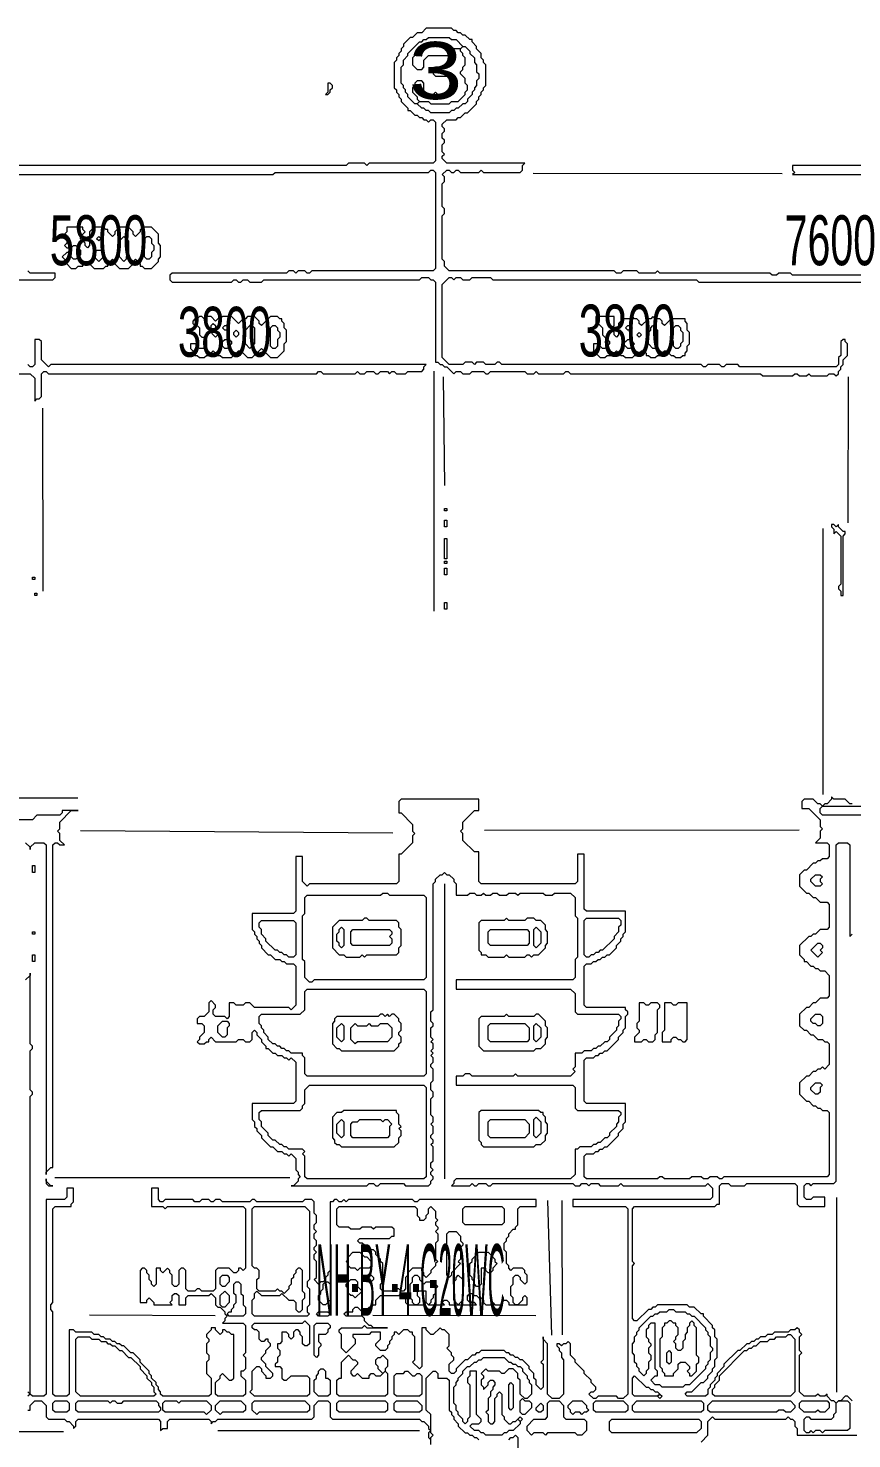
# Model space of a CAD drawing. Extents: x 20 to 3943, y 20 to 2783.
# Drawn here: x 1145 to 1505, y 1839 to 2456 of the extents above; entities that cross this region are included whole.
import ezdxf

# ---------------------------------------------------------------- set-up
doc = ezdxf.new("R2010")
doc.units = 0
for name, color, linetype, lineweight in [('OCR_TEXT', 6, 'Continuous', 0), ('RESIDUAL_GRAPHIC', 3, 'Continuous', 0), ('TRACE_CURVE', 6, 'Continuous', 0), ('TRACE_STRAIGHT', 5, 'Continuous', 0), ('TRACE_TEXT_SYMBOL', 6, 'Continuous', 0)]:
    doc.layers.add(name, color=color, linetype=linetype, lineweight=lineweight)
doc.styles.add('wqy-unicode', font='wqy-unicode.lff')

msp = doc.modelspace()

# ---------------------------------------------------------------- linework, layer by layer
at = {"layer": 'RESIDUAL_GRAPHIC', "color": 3}
for points in [[(1402, 2054), (1402, 2055), (1404, 2057), (1404, 2058), (1405, 2059), (1405, 2060), (1406, 2061), (1406, 2070), (1389, 2070), (1388, 2071), (1388, 2095), (1385, 2095), (1385, 2083), (1384, 2082), (1343, 2082), (1342, 2083), (1342, 2096), (1340, 2096), (1335, 2101), (1335, 2104), (1334, 2105), (1335, 2106), (1335, 2109), (1340, 2114), (1342, 2114), (1342, 2119), (1308, 2119), (1307, 2118), (1307, 2113), (1308, 2113), (1313, 2108), (1313, 2105), (1314, 2104), (1313, 2103), (1313, 2100), (1308, 2095), (1307, 2095), (1307, 2083), (1306, 2082), (1268, 2082), (1267, 2081), (1265, 2083), (1265, 2094), (1262, 2094), (1262, 2070), (1261, 2069), (1243, 2069), (1243, 2062), (1244, 2061), (1244, 2060), (1245, 2059), (1245, 2058), (1246, 2057), (1246, 2056), (1247, 2055), (1247, 2054), (1250, 2051), (1251, 2051), (1253, 2049), (1255, 2049), (1256, 2048), (1257, 2048), (1258, 2047), (1261, 2047)], [(1505, 2117), (1504, 2117), (1502, 2119), (1497, 2119), (1496, 2120), (1496, 2119), (1494, 2117), (1493, 2117), (1492, 2116), (1491, 2117), (1490, 2117), (1488, 2119), (1484, 2119), (1483, 2118), (1483, 2115), (1486, 2115), (1491, 2110), (1491, 2107), (1492, 2106), (1491, 2105), (1491, 2102), (1489, 2100), (1494, 2100), (1495, 2099), (1495, 2094), (1494, 2093), (1492, 2093), (1491, 2092), (1490, 2092), (1489, 2091), (1488, 2091), (1485, 2088), (1484, 2088), (1482, 2086), (1482, 2081), (1485, 2078), (1486, 2078), (1488, 2076), (1489, 2076), (1491, 2074), (1494, 2074)], [(1417, 1896), (1416, 1896), (1411, 1891), (1410, 1891), (1409, 1892), (1409, 1915), (1410, 1916), (1409, 1917), (1409, 1940), (1410, 1941), (1445, 1941), (1446, 1942), (1447, 1942), (1447, 1950), (1448, 1951), (1451, 1951), (1452, 1950), (1458, 1950), (1459, 1951), (1480, 1951), (1481, 1950), (1481, 1942), (1482, 1941), (1493, 1941), (1493, 1945), (1488, 1945), (1487, 1944), (1485, 1944), (1484, 1945), (1484, 1950), (1485, 1951), (1486, 1951), (1487, 1950), (1488, 1951), (1497, 1951), (1498, 1952), (1498, 2099), (1499, 2100), (1503, 2100), (1504, 2099), (1504, 2059), (1505, 2060)], [(1321, 1995), (1322, 1996), (1322, 2001), (1321, 2002), (1321, 2003), (1322, 2004), (1322, 2006), (1321, 2007), (1322, 2008), (1321, 2009), (1322, 2010), (1322, 2012), (1321, 2013), (1322, 2014), (1321, 2015), (1321, 2019), (1322, 2020), (1322, 2021), (1321, 2022), (1321, 2026), (1322, 2027), (1322, 2082), (1323, 2083), (1323, 2084), (1325, 2086), (1326, 2086), (1327, 2087), (1328, 2086), (1329, 2086), (1331, 2084), (1331, 2083), (1332, 2082), (1332, 2077), (1337, 2077), (1338, 2078), (1340, 2078), (1341, 2077), (1343, 2077), (1344, 2078), (1345, 2077), (1347, 2077), (1348, 2078), (1350, 2078), (1351, 2077), (1354, 2077), (1355, 2078), (1358, 2078), (1359, 2077), (1360, 2078), (1370, 2078), (1371, 2077), (1374, 2077), (1375, 2078), (1382, 2078), (1384, 2076), (1384, 2068), (1385, 2067), (1385, 2050), (1384, 2049), (1384, 2041), (1383, 2040), (1332, 2040), (1332, 2036), (1382, 2036)], [(1494, 2074), (1495, 2073), (1495, 2063), (1494, 2062), (1491, 2062), (1489, 2060), (1488, 2060), (1487, 2059), (1486, 2059), (1482, 2055), (1482, 2051), (1484, 2049), (1484, 2048), (1485, 2048), (1487, 2046), (1488, 2046), (1489, 2045), (1490, 2045), (1491, 2044), (1493, 2044), (1495, 2042), (1495, 2033), (1494, 2032), (1491, 2032), (1489, 2030), (1488, 2030), (1486, 2028), (1485, 2028), (1482, 2025), (1482, 2020), (1484, 2018), (1485, 2018), (1487, 2016), (1488, 2016), (1490, 2014), (1492, 2014), (1493, 2013), (1494, 2013), (1495, 2012), (1495, 2003), (1493, 2001), (1492, 2002), (1491, 2001), (1490, 2001), (1489, 2000), (1488, 2000), (1486, 1998), (1485, 1998), (1482, 1995), (1482, 1990), (1485, 1987), (1486, 1987), (1488, 1985), (1489, 1985), (1490, 1984), (1491, 1984), (1492, 1983), (1494, 1983), (1495, 1982), (1495, 1955), (1494, 1954), (1449, 1954), (1448, 1953), (1447, 1953)], [(1447, 1953), (1446, 1954), (1443, 1954), (1442, 1953), (1440, 1953), (1439, 1954), (1435, 1954), (1434, 1953), (1423, 1953), (1422, 1954), (1421, 1954), (1420, 1953), (1389, 1953), (1388, 1954), (1388, 1963), (1389, 1964), (1392, 1964), (1393, 1965), (1394, 1965), (1395, 1966), (1396, 1966), (1397, 1967), (1398, 1967), (1403, 1972), (1403, 1973), (1405, 1975), (1405, 1977), (1406, 1978), (1406, 1986), (1389, 1986), (1388, 1987), (1388, 2005), (1389, 2006), (1392, 2006), (1393, 2007), (1394, 2007), (1395, 2008), (1396, 2008), (1397, 2009), (1398, 2009), (1403, 2014), (1403, 2015), (1405, 2017), (1405, 2018), (1406, 2019), (1406, 2024), (1407, 2025), (1407, 2026), (1406, 2027), (1406, 2028), (1389, 2028), (1388, 2029), (1388, 2046), (1389, 2047), (1391, 2047), (1392, 2048), (1393, 2048), (1394, 2049), (1395, 2049), (1396, 2050), (1397, 2050), (1398, 2051), (1399, 2051), (1402, 2054)], [(1261, 2047), (1262, 2046), (1262, 2029), (1260, 2027), (1259, 2028), (1244, 2028), (1242, 2030), (1240, 2030), (1239, 2029), (1236, 2029), (1235, 2030), (1233, 2030), (1233, 2024), (1232, 2023), (1231, 2024), (1227, 2024), (1226, 2025), (1226, 2027), (1227, 2028), (1227, 2029), (1225, 2031), (1224, 2030), (1224, 2026), (1222, 2024), (1220, 2024), (1219, 2023), (1219, 2021), (1221, 2021), (1222, 2020), (1222, 2017), (1220, 2015), (1220, 2014), (1219, 2013), (1220, 2012), (1222, 2012), (1223, 2013), (1224, 2013), (1224, 2014), (1225, 2015), (1227, 2013), (1236, 2013), (1237, 2014), (1239, 2014), (1240, 2013), (1242, 2013), (1243, 2014), (1243, 2017), (1244, 2018), (1245, 2017), (1245, 2016), (1247, 2014), (1247, 2013), (1249, 2011), (1249, 2010), (1250, 2010), (1252, 2008), (1253, 2008), (1254, 2007), (1256, 2007), (1257, 2006), (1258, 2006), (1259, 2005), (1260, 2006), (1262, 2004)], [(1146, 1989), (1147, 1990), (1147, 1991), (1146, 1992), (1146, 2009), (1147, 2010), (1147, 2011), (1146, 2012), (1146, 2043), (1146, 2042), (1144, 2040)], [(1382, 2036), (1384, 2034), (1384, 2026), (1385, 2025), (1403, 2025), (1404, 2024), (1404, 2023), (1403, 2022), (1403, 2020), (1402, 2019), (1402, 2018), (1399, 2015), (1399, 2014), (1398, 2013), (1397, 2013), (1395, 2011), (1394, 2011), (1393, 2010), (1392, 2010), (1391, 2009), (1388, 2009), (1387, 2008), (1384, 2008), (1384, 2002), (1383, 2001), (1384, 2000), (1382, 1998), (1359, 1998), (1358, 1999), (1357, 1998), (1339, 1998), (1338, 1999), (1336, 1999), (1335, 1998), (1332, 1998), (1332, 1994), (1383, 1994), (1384, 1993), (1384, 1984), (1385, 1983), (1403, 1983), (1404, 1982), (1404, 1981), (1403, 1980), (1403, 1978), (1402, 1977), (1402, 1976), (1399, 1973), (1399, 1972), (1398, 1971), (1397, 1971), (1395, 1969), (1394, 1969), (1393, 1968), (1392, 1968), (1391, 1967), (1386, 1967), (1385, 1966), (1384, 1966), (1384, 1955), (1382, 1953), (1332, 1953), (1331, 1952), (1331, 1951)], [(1262, 2004), (1262, 1987), (1261, 1986), (1243, 1986), (1243, 1979), (1244, 1978), (1244, 1976), (1245, 1975), (1245, 1974), (1247, 1972), (1247, 1971), (1251, 1967), (1252, 1967), (1254, 1965), (1256, 1965), (1257, 1964), (1258, 1964), (1259, 1963), (1260, 1964), (1262, 1962), (1262, 1957), (1263, 1956), (1263, 1955), (1264, 1954), (1263, 1953), (1263, 1952), (1261, 1950), (1260, 1950), (1293, 1950), (1294, 1951), (1296, 1951), (1297, 1950), (1298, 1950), (1299, 1951), (1309, 1951), (1310, 1950), (1320, 1950), (1321, 1951), (1321, 1952), (1322, 1953), (1322, 1954), (1321, 1955), (1321, 1956), (1322, 1957), (1321, 1958), (1321, 1960), (1322, 1961), (1322, 1967), (1321, 1968), (1322, 1969), (1322, 1970), (1321, 1971), (1321, 1972), (1322, 1973), (1322, 1976), (1321, 1977), (1322, 1978), (1322, 1980), (1321, 1981), (1321, 1988), (1322, 1989), (1322, 1991), (1321, 1992), (1321, 1995)], [(1224, 1882), (1223, 1881), (1223, 1877), (1224, 1876), (1224, 1874), (1223, 1873), (1223, 1868), (1225, 1866), (1225, 1859), (1224, 1858), (1204, 1858), (1203, 1859), (1203, 1860), (1202, 1861), (1202, 1862), (1201, 1863), (1201, 1864), (1199, 1866), (1199, 1867), (1198, 1868), (1198, 1869), (1194, 1873), (1194, 1874), (1191, 1877), (1190, 1877), (1187, 1880), (1186, 1880), (1185, 1881), (1184, 1881), (1183, 1882), (1182, 1882), (1181, 1883), (1179, 1883), (1178, 1884), (1177, 1884), (1176, 1885), (1174, 1885), (1173, 1886), (1166, 1886), (1165, 1887), (1163, 1887), (1163, 1859), (1162, 1858), (1157, 1858), (1156, 1859), (1156, 1895), (1155, 1896), (1155, 1898), (1156, 1899), (1156, 1940), (1157, 1941), (1164, 1941), (1164, 1942), (1165, 1943), (1165, 1949), (1162, 1949), (1162, 1945), (1161, 1944), (1153, 1944), (1153, 1859), (1152, 1858), (1147, 1858), (1146, 1859), (1146, 1989)], [(1221, 1944), (1220, 1943), (1218, 1943), (1217, 1944), (1205, 1944), (1204, 1943), (1203, 1943), (1202, 1944), (1202, 1949), (1199, 1949), (1199, 1941), (1204, 1941), (1205, 1940), (1206, 1941), (1239, 1941), (1240, 1940), (1240, 1914), (1239, 1913), (1238, 1914), (1237, 1914), (1237, 1913), (1236, 1912), (1235, 1912), (1233, 1914), (1228, 1914), (1227, 1913), (1227, 1905), (1226, 1904), (1221, 1904), (1220, 1905), (1219, 1905), (1218, 1904), (1215, 1904), (1214, 1905), (1214, 1913), (1213, 1914), (1212, 1914), (1211, 1913), (1211, 1907), (1210, 1906), (1209, 1906), (1208, 1907), (1208, 1911), (1207, 1912), (1207, 1913), (1206, 1914), (1204, 1912), (1203, 1913), (1203, 1914), (1201, 1914), (1201, 1907), (1200, 1906), (1199, 1907), (1199, 1908), (1198, 1909), (1198, 1911), (1197, 1912), (1197, 1913), (1196, 1914), (1195, 1914), (1194, 1913), (1194, 1899), (1197, 1899), (1197, 1900)], [(1331, 1951), (1330, 1950), (1338, 1950), (1339, 1951), (1340, 1950), (1341, 1950), (1342, 1951), (1345, 1951), (1346, 1950), (1347, 1950), (1348, 1951), (1383, 1951), (1384, 1950), (1386, 1950), (1387, 1951), (1389, 1951), (1390, 1950), (1391, 1951), (1394, 1951), (1395, 1950), (1403, 1950), (1404, 1951), (1405, 1950), (1441, 1950), (1442, 1951), (1444, 1949), (1444, 1945), (1443, 1944), (1383, 1944), (1383, 1941), (1406, 1941), (1407, 1940), (1407, 1859), (1405, 1857), (1403, 1857), (1402, 1858), (1394, 1858), (1393, 1857), (1392, 1857), (1390, 1859), (1391, 1860), (1392, 1860), (1393, 1861), (1393, 1862), (1391, 1864), (1391, 1865), (1388, 1868), (1388, 1869), (1384, 1873), (1384, 1874), (1382, 1876), (1382, 1881), (1381, 1882), (1380, 1881), (1379, 1881), (1378, 1880), (1377, 1881), (1376, 1881), (1376, 1880), (1377, 1879), (1377, 1878), (1378, 1877), (1378, 1875), (1379, 1874)], [(1355, 1928), (1355, 1929), (1357, 1931), (1358, 1931), (1358, 1932), (1359, 1933), (1359, 1940), (1360, 1941), (1367, 1941), (1367, 1944), (1316, 1944), (1315, 1943), (1314, 1943), (1313, 1944), (1285, 1944), (1284, 1943), (1283, 1944), (1282, 1943), (1281, 1943), (1280, 1944), (1279, 1944), (1278, 1943), (1277, 1943), (1277, 1913), (1276, 1912), (1276, 1911), (1275, 1910), (1275, 1909), (1274, 1908), (1273, 1908), (1272, 1907), (1270, 1909), (1271, 1910), (1271, 1917), (1270, 1918), (1270, 1920), (1271, 1921), (1270, 1922), (1270, 1923), (1271, 1924), (1271, 1926), (1270, 1927), (1270, 1929), (1271, 1930), (1270, 1931), (1270, 1933), (1271, 1934), (1271, 1937), (1270, 1938), (1270, 1943), (1269, 1944), (1266, 1944), (1265, 1943), (1245, 1943), (1244, 1944), (1243, 1944), (1242, 1943), (1230, 1943), (1229, 1944), (1227, 1944), (1226, 1943), (1225, 1943), (1224, 1944), (1221, 1944)], [(1280, 1940), (1281, 1941), (1314, 1941), (1315, 1940), (1315, 1937), (1316, 1936), (1316, 1935), (1318, 1935), (1319, 1936), (1319, 1937), (1320, 1938), (1320, 1940), (1321, 1941), (1323, 1939), (1323, 1936), (1324, 1935), (1323, 1934), (1323, 1933), (1324, 1932), (1324, 1931), (1323, 1930), (1324, 1929), (1324, 1926), (1323, 1925), (1323, 1918), (1324, 1917), (1323, 1916), (1323, 1915), (1321, 1913), (1321, 1912), (1319, 1910), (1318, 1911), (1318, 1912), (1317, 1913), (1317, 1914), (1313, 1914), (1311, 1912), (1311, 1911), (1310, 1910), (1310, 1905), (1309, 1904), (1308, 1904), (1307, 1905), (1305, 1905), (1304, 1904), (1300, 1904), (1299, 1905), (1299, 1907), (1300, 1908), (1300, 1916), (1299, 1917), (1299, 1918), (1297, 1920), (1297, 1921), (1296, 1922), (1295, 1922), (1293, 1924), (1292, 1924), (1291, 1925), (1290, 1925), (1289, 1926), (1290, 1927), (1303, 1927), (1304, 1928)], [(1304, 1928), (1305, 1928), (1305, 1931), (1304, 1932), (1297, 1932), (1296, 1931), (1295, 1932), (1291, 1932), (1290, 1931), (1286, 1931), (1285, 1932), (1281, 1932), (1280, 1933), (1280, 1940)], [(1320, 1898), (1327, 1898), (1326, 1899), (1327, 1900), (1328, 1900), (1329, 1899), (1329, 1898), (1341, 1898), (1340, 1899), (1338, 1899), (1337, 1900), (1337, 1902), (1338, 1903), (1339, 1903), (1340, 1902), (1341, 1902), (1342, 1901), (1343, 1901), (1344, 1900), (1344, 1899), (1345, 1898), (1347, 1898), (1348, 1899), (1349, 1898), (1352, 1898), (1352, 1899), (1353, 1900), (1354, 1900), (1355, 1899), (1355, 1898), (1363, 1898), (1363, 1901), (1362, 1902), (1361, 1901), (1361, 1900), (1359, 1898), (1358, 1898), (1357, 1899), (1357, 1901), (1356, 1902), (1356, 1906), (1357, 1907), (1357, 1910), (1358, 1911), (1359, 1911), (1360, 1910), (1360, 1909), (1362, 1907), (1363, 1908), (1363, 1911), (1362, 1912), (1362, 1913), (1361, 1914), (1357, 1914), (1356, 1913), (1355, 1914), (1355, 1915), (1354, 1916), (1354, 1921), (1353, 1922), (1353, 1925), (1354, 1926), (1354, 1927), (1355, 1928)], [(1197, 1900), (1198, 1901), (1200, 1899), (1200, 1898), (1208, 1898), (1207, 1899), (1208, 1900), (1208, 1902), (1209, 1903), (1210, 1903), (1211, 1902), (1211, 1898), (1214, 1898), (1214, 1901), (1215, 1902), (1224, 1902), (1225, 1903), (1227, 1901), (1227, 1898), (1228, 1897), (1229, 1897), (1231, 1895), (1231, 1894), (1232, 1893), (1231, 1892), (1231, 1891), (1230, 1890), (1239, 1890), (1240, 1889), (1240, 1877), (1239, 1876), (1240, 1875), (1240, 1870), (1239, 1869), (1238, 1869), (1238, 1867), (1240, 1865), (1240, 1859), (1239, 1858), (1228, 1858), (1227, 1859), (1227, 1864), (1229, 1866), (1229, 1867), (1230, 1868), (1233, 1865), (1234, 1865), (1235, 1866), (1235, 1885), (1234, 1885), (1233, 1886), (1232, 1886), (1231, 1887), (1230, 1887), (1230, 1886), (1229, 1885), (1227, 1887), (1227, 1888), (1225, 1888), (1225, 1887), (1223, 1885), (1223, 1884), (1224, 1883), (1224, 1882)], [(1312, 1886), (1311, 1887), (1309, 1887), (1307, 1885), (1306, 1886), (1305, 1886), (1305, 1885), (1304, 1884), (1304, 1883), (1303, 1882), (1303, 1881), (1302, 1880), (1302, 1879), (1301, 1878), (1299, 1878), (1297, 1880), (1297, 1881), (1299, 1883), (1299, 1886), (1295, 1886), (1294, 1885), (1287, 1885), (1287, 1884), (1288, 1883), (1288, 1881), (1284, 1877), (1282, 1879), (1282, 1885), (1281, 1886), (1281, 1887), (1282, 1888), (1291, 1888), (1292, 1889), (1293, 1888), (1302, 1888), (1296, 1888), (1295, 1889), (1294, 1889), (1292, 1891), (1292, 1892), (1291, 1893), (1284, 1893), (1283, 1894), (1284, 1895), (1287, 1895), (1287, 1896), (1288, 1897), (1289, 1897), (1291, 1895), (1292, 1895), (1294, 1897), (1295, 1897), (1296, 1898), (1297, 1898), (1297, 1900), (1299, 1902), (1307, 1902), (1308, 1903), (1310, 1901), (1310, 1899), (1311, 1898), (1318, 1898), (1319, 1899), (1320, 1898)], [(1424, 1895), (1425, 1896), (1427, 1896), (1428, 1895), (1432, 1895), (1433, 1894), (1434, 1894), (1435, 1893), (1436, 1893), (1441, 1888), (1441, 1887), (1442, 1886), (1442, 1885), (1443, 1884), (1443, 1880), (1444, 1879), (1444, 1878), (1443, 1877), (1443, 1874), (1442, 1873), (1442, 1872), (1441, 1871), (1441, 1870), (1434, 1863), (1432, 1863), (1431, 1862), (1422, 1862), (1421, 1863), (1419, 1863), (1417, 1865), (1419, 1867), (1420, 1867), (1420, 1869), (1419, 1870), (1419, 1890), (1417, 1890), (1416, 1889), (1416, 1888), (1415, 1887), (1415, 1884), (1416, 1883), (1416, 1882), (1417, 1881), (1417, 1880), (1416, 1879), (1416, 1877), (1417, 1876), (1417, 1874), (1416, 1873), (1416, 1870), (1415, 1869), (1415, 1868), (1414, 1867), (1412, 1869), (1412, 1870), (1411, 1871), (1411, 1872), (1410, 1873), (1410, 1876), (1409, 1877), (1409, 1881), (1410, 1882), (1410, 1884), (1411, 1885)], [(1411, 1885), (1411, 1886), (1412, 1887), (1412, 1888), (1417, 1893), (1418, 1893), (1419, 1894), (1420, 1894), (1421, 1895), (1424, 1895)], [(1482, 1860), (1482, 1876), (1483, 1877), (1482, 1878), (1482, 1884), (1483, 1885), (1482, 1886), (1482, 1887), (1481, 1888), (1480, 1887), (1478, 1887), (1477, 1886), (1471, 1886), (1470, 1885), (1468, 1885), (1467, 1884), (1465, 1884), (1464, 1883), (1463, 1883), (1462, 1882), (1461, 1882), (1460, 1881), (1459, 1881), (1456, 1878), (1455, 1878), (1449, 1872), (1449, 1871), (1446, 1868), (1446, 1867), (1445, 1866), (1445, 1865), (1443, 1863), (1443, 1862), (1442, 1861), (1442, 1859), (1441, 1858), (1433, 1858), (1432, 1859), (1433, 1860), (1435, 1860), (1439, 1864), (1440, 1864), (1442, 1866), (1442, 1867), (1444, 1869), (1444, 1870), (1445, 1871), (1445, 1874), (1446, 1875), (1446, 1883), (1445, 1884), (1445, 1887), (1444, 1888), (1444, 1889), (1440, 1893), (1440, 1894), (1439, 1894), (1436, 1897), (1434, 1897), (1433, 1898), (1420, 1898), (1419, 1897), (1418, 1897), (1417, 1896)], [(1265, 1890), (1266, 1891), (1268, 1889), (1268, 1881), (1267, 1880), (1266, 1880), (1265, 1881), (1265, 1884), (1264, 1885), (1264, 1886), (1263, 1887), (1262, 1887), (1261, 1886), (1261, 1884), (1260, 1883), (1259, 1884), (1259, 1885), (1258, 1886), (1256, 1886), (1256, 1882), (1255, 1881), (1254, 1881), (1254, 1879), (1255, 1878), (1255, 1876), (1254, 1875), (1254, 1873), (1253, 1872), (1253, 1871), (1255, 1871), (1256, 1870), (1256, 1866), (1257, 1865), (1258, 1865), (1260, 1867), (1267, 1867), (1268, 1866), (1268, 1859), (1267, 1858), (1244, 1858), (1242, 1860), (1243, 1861), (1243, 1869), (1245, 1871), (1246, 1871), (1247, 1870), (1247, 1869), (1249, 1867), (1249, 1866), (1251, 1866), (1252, 1867), (1252, 1868), (1249, 1871), (1249, 1872), (1247, 1874), (1247, 1875), (1249, 1877), (1249, 1878), (1251, 1880), (1251, 1881), (1250, 1882), (1250, 1883), (1249, 1883), (1248, 1882)], [(1248, 1882), (1247, 1882), (1246, 1883), (1246, 1886), (1245, 1887), (1244, 1887), (1243, 1888), (1243, 1889), (1244, 1890), (1265, 1890)], [(1379, 1874), (1379, 1859), (1377, 1857), (1374, 1857), (1372, 1859), (1372, 1881), (1370, 1883), (1370, 1884), (1370, 1874), (1369, 1873), (1370, 1872), (1370, 1862), (1369, 1861), (1367, 1863), (1367, 1865), (1366, 1866), (1366, 1868), (1364, 1870), (1364, 1871), (1361, 1874), (1360, 1874), (1359, 1875), (1358, 1875), (1357, 1876), (1356, 1876), (1355, 1877), (1354, 1877), (1353, 1878), (1343, 1878), (1342, 1877), (1341, 1877), (1340, 1876), (1339, 1876), (1337, 1874), (1336, 1874), (1332, 1870), (1332, 1869), (1331, 1868), (1330, 1868), (1329, 1869), (1329, 1872), (1331, 1874), (1331, 1875), (1330, 1876), (1330, 1877), (1328, 1879), (1329, 1880), (1329, 1885), (1327, 1887), (1326, 1887), (1325, 1888), (1322, 1885), (1321, 1885), (1319, 1887), (1319, 1888), (1317, 1888), (1317, 1871), (1316, 1870), (1313, 1873), (1314, 1874), (1314, 1884), (1313, 1885), (1313, 1886), (1312, 1886)], [(1343, 1874), (1344, 1875), (1353, 1875), (1355, 1873), (1356, 1873), (1357, 1872), (1358, 1872), (1359, 1871), (1360, 1871), (1361, 1870), (1361, 1869), (1363, 1867), (1363, 1866), (1364, 1865), (1364, 1864), (1365, 1863), (1365, 1859), (1363, 1857), (1362, 1857), (1360, 1859), (1360, 1865), (1359, 1866), (1359, 1868), (1357, 1870), (1355, 1870), (1353, 1868), (1352, 1868), (1351, 1869), (1346, 1869), (1345, 1870), (1343, 1868), (1344, 1867), (1344, 1866), (1343, 1865), (1343, 1863), (1344, 1862), (1344, 1861), (1346, 1863), (1346, 1864), (1347, 1865), (1348, 1865), (1349, 1864), (1349, 1863), (1348, 1862), (1348, 1861), (1347, 1860), (1347, 1858), (1346, 1857), (1346, 1852), (1345, 1851), (1346, 1850), (1346, 1847), (1347, 1846), (1348, 1846), (1349, 1847), (1349, 1857), (1350, 1858), (1350, 1859), (1351, 1860), (1352, 1859), (1352, 1850), (1353, 1849), (1353, 1848), (1355, 1846)], [(1321, 1837), (1321, 1840), (1322, 1841), (1321, 1842), (1321, 1850), (1319, 1852), (1319, 1866), (1322, 1869), (1323, 1869), (1324, 1868), (1324, 1866), (1328, 1866), (1329, 1865), (1329, 1852), (1330, 1851), (1330, 1850), (1331, 1849), (1331, 1848), (1333, 1846), (1333, 1845), (1336, 1842), (1337, 1842), (1338, 1841), (1339, 1841), (1340, 1840), (1341, 1840), (1342, 1839)], [(1355, 1846), (1356, 1846), (1357, 1847), (1358, 1847), (1359, 1848), (1360, 1847), (1360, 1846), (1357, 1843), (1355, 1843), (1354, 1842), (1353, 1842), (1352, 1841), (1345, 1841), (1344, 1842), (1343, 1842), (1342, 1843), (1340, 1843), (1338, 1845), (1339, 1846), (1342, 1846), (1343, 1847), (1343, 1848), (1341, 1850), (1341, 1869), (1338, 1869), (1338, 1867), (1337, 1866), (1337, 1864), (1338, 1863), (1338, 1849), (1337, 1848), (1337, 1847), (1336, 1846), (1335, 1847), (1335, 1848), (1333, 1850), (1333, 1851), (1332, 1852), (1332, 1854), (1331, 1855), (1331, 1862), (1332, 1863), (1332, 1864), (1333, 1865), (1333, 1866), (1335, 1868), (1335, 1869), (1337, 1871), (1338, 1871), (1340, 1873), (1341, 1873), (1342, 1874), (1343, 1874)], [(1145, 1860), (1146, 1859), (1145, 1858)], [(1145, 1852), (1146, 1852), (1146, 1854), (1148, 1856), (1151, 1856), (1153, 1854), (1153, 1849), (1154, 1848), (1161, 1848), (1162, 1847), (1163, 1847), (1165, 1845), (1165, 1844), (1166, 1845), (1166, 1847), (1167, 1848), (1202, 1848), (1203, 1847), (1203, 1843), (1204, 1844), (1206, 1844), (1206, 1847), (1207, 1848), (1224, 1848), (1225, 1847), (1225, 1846), (1226, 1847), (1227, 1847), (1228, 1848)], [(1228, 1848), (1269, 1848), (1270, 1849), (1270, 1854), (1272, 1856), (1276, 1856), (1277, 1855), (1277, 1849), (1278, 1848), (1316, 1848), (1317, 1847), (1318, 1847), (1320, 1845), (1320, 1844), (1321, 1843), (1320, 1842), (1320, 1840), (1321, 1839)], [(1505, 1856), (1503, 1858), (1502, 1858), (1500, 1856), (1499, 1856), (1498, 1855), (1497, 1856), (1496, 1856), (1494, 1858), (1494, 1859), (1493, 1858), (1491, 1858), (1490, 1859), (1489, 1858), (1484, 1858), (1482, 1860)], [(1439, 1838), (1442, 1841), (1442, 1847), (1444, 1849), (1445, 1848), (1476, 1848), (1477, 1849), (1478, 1848), (1479, 1848), (1480, 1847), (1480, 1845), (1481, 1844), (1481, 1841), (1507, 1841)], [(1355, 1839), (1356, 1840), (1357, 1840), (1358, 1841), (1359, 1840), (1359, 1835)]]:
    msp.add_lwpolyline(points, dxfattribs=at)
for points in [[(1491, 2115), (1492, 2116), (1510, 2116), (1511, 2115), (1511, 2113), (1510, 2112), (1492, 2112), (1491, 2113)], [(1489, 2086), (1491, 2086), (1492, 2085), (1491, 2084), (1491, 2083), (1492, 2082), (1491, 2081), (1489, 2081), (1487, 2083), (1487, 2084)], [(1299, 2077), (1300, 2078), (1302, 2078), (1303, 2077), (1318, 2077), (1319, 2076), (1319, 2041), (1318, 2040), (1270, 2040), (1269, 2039), (1268, 2039), (1266, 2041), (1266, 2048), (1265, 2049), (1265, 2068), (1266, 2069), (1266, 2076), (1267, 2077)], [(1246, 2065), (1247, 2066), (1261, 2066), (1262, 2065), (1262, 2051), (1261, 2050), (1259, 2050), (1258, 2051), (1257, 2051), (1256, 2052), (1255, 2052), (1254, 2053), (1253, 2053), (1249, 2057), (1249, 2058), (1247, 2060), (1247, 2062), (1246, 2063)], [(1388, 2066), (1389, 2067), (1403, 2067), (1404, 2066), (1404, 2064), (1403, 2063), (1403, 2061), (1401, 2059), (1401, 2058), (1396, 2053), (1395, 2053), (1394, 2052), (1393, 2052), (1392, 2051), (1391, 2051), (1390, 2050), (1389, 2050), (1388, 2051)], [(1490, 2056), (1491, 2056), (1492, 2055), (1492, 2054), (1491, 2053), (1492, 2052), (1490, 2050), (1487, 2053)], [(1266, 2035), (1267, 2036), (1318, 2036), (1319, 2035), (1319, 1999), (1318, 1998), (1267, 1998), (1266, 1999), (1266, 2006), (1265, 2007), (1265, 2008), (1260, 2008), (1259, 2009), (1258, 2009), (1257, 2010), (1256, 2010), (1255, 2011), (1254, 2011), (1253, 2012), (1252, 2012), (1250, 2014), (1250, 2015), (1248, 2017), (1248, 2018), (1247, 2019), (1247, 2020), (1246, 2021), (1246, 2024), (1247, 2025), (1264, 2025), (1266, 2027)], [(1489, 2025), (1491, 2025), (1492, 2024), (1492, 2021), (1491, 2020), (1490, 2020), (1489, 2021), (1488, 2021), (1487, 2022), (1487, 2023)], [(1230, 2022), (1232, 2022), (1233, 2021), (1233, 2020), (1232, 2019), (1232, 2016), (1231, 2015), (1230, 2015), (1228, 2017), (1228, 2020)], [(1268, 1994), (1318, 1994), (1319, 1993), (1319, 1954), (1318, 1953), (1267, 1953), (1266, 1954), (1266, 1963), (1265, 1964), (1266, 1965), (1265, 1966), (1259, 1966), (1258, 1967), (1257, 1967), (1256, 1968), (1255, 1968), (1253, 1970), (1252, 1970), (1250, 1972), (1250, 1973), (1247, 1976), (1247, 1978), (1246, 1979), (1246, 1982), (1247, 1983), (1264, 1983), (1265, 1984), (1265, 1985), (1266, 1986), (1266, 1992)], [(1489, 1995), (1491, 1995), (1492, 1994), (1491, 1993), (1491, 1991), (1490, 1990), (1489, 1990), (1487, 1992), (1487, 1993)], [(1243, 1940), (1244, 1941), (1266, 1941), (1268, 1939), (1268, 1909), (1267, 1908), (1267, 1906), (1268, 1905), (1268, 1898), (1267, 1897), (1267, 1895), (1268, 1894), (1267, 1893), (1244, 1893), (1243, 1894), (1243, 1900), (1244, 1901), (1244, 1903), (1245, 1904), (1247, 1902), (1255, 1902), (1256, 1903), (1259, 1900), (1261, 1900), (1262, 1899), (1262, 1896), (1263, 1895), (1264, 1895), (1265, 1896), (1265, 1900), (1266, 1901), (1266, 1903), (1265, 1904), (1265, 1913), (1264, 1914), (1263, 1914), (1262, 1913), (1262, 1912), (1261, 1911), (1261, 1910), (1260, 1909), (1260, 1907), (1259, 1906), (1259, 1905), (1257, 1903), (1256, 1904), (1255, 1904), (1254, 1905), (1253, 1904), (1246, 1904), (1245, 1905), (1245, 1909), (1246, 1910), (1246, 1913), (1245, 1914), (1244, 1914), (1243, 1915)], [(1335, 1940), (1336, 1941), (1352, 1941), (1353, 1940), (1353, 1934), (1352, 1933), (1336, 1933), (1335, 1934)], [(1328, 1929), (1329, 1930), (1332, 1930), (1334, 1928), (1334, 1926), (1335, 1925), (1335, 1924), (1334, 1923), (1334, 1918), (1333, 1917), (1334, 1916), (1330, 1912), (1330, 1911), (1329, 1910), (1328, 1911)], [(1287, 1921), (1290, 1921), (1292, 1919), (1293, 1919), (1295, 1917), (1295, 1915), (1294, 1914), (1290, 1914), (1289, 1913), (1288, 1914), (1286, 1914), (1285, 1915), (1285, 1916), (1284, 1917), (1285, 1918), (1285, 1919)], [(1342, 1921), (1346, 1921), (1349, 1918), (1349, 1917), (1350, 1916), (1348, 1914), (1348, 1913), (1347, 1912), (1346, 1912), (1345, 1913), (1345, 1914), (1343, 1914), (1343, 1907), (1342, 1906), (1341, 1906), (1340, 1907), (1340, 1908), (1339, 1909), (1339, 1910), (1338, 1911), (1338, 1916), (1339, 1917), (1339, 1918)], [(1229, 1910), (1230, 1911), (1232, 1911), (1233, 1910), (1233, 1908), (1231, 1906), (1230, 1906), (1229, 1907)], [(1235, 1907), (1236, 1908), (1237, 1908), (1238, 1907), (1238, 1903), (1239, 1902), (1239, 1898), (1240, 1897), (1240, 1894), (1239, 1893), (1233, 1893), (1232, 1894), (1233, 1895), (1234, 1895), (1234, 1896), (1235, 1897), (1235, 1898), (1236, 1899), (1236, 1902), (1235, 1903)], [(1274, 1907), (1275, 1908), (1276, 1908), (1277, 1907), (1277, 1900), (1275, 1898), (1274, 1898), (1272, 1900), (1272, 1902), (1273, 1903), (1273, 1904), (1274, 1905)], [(1286, 1909), (1288, 1909), (1289, 1908), (1289, 1906), (1291, 1904), (1288, 1901), (1287, 1902), (1286, 1902), (1285, 1903), (1285, 1905), (1284, 1906), (1284, 1907)], [(1292, 1910), (1293, 1911), (1295, 1911), (1296, 1910), (1296, 1909), (1295, 1908), (1293, 1908), (1292, 1909)], [(1313, 1910), (1314, 1911), (1315, 1911), (1316, 1910), (1316, 1909), (1318, 1907), (1319, 1908), (1322, 1908), (1324, 1906), (1323, 1905), (1323, 1903), (1322, 1902), (1322, 1901), (1321, 1900), (1321, 1899), (1320, 1898), (1319, 1899), (1319, 1904), (1315, 1904), (1315, 1902), (1316, 1901), (1316, 1899), (1315, 1898), (1314, 1898), (1313, 1899), (1313, 1900), (1312, 1901), (1312, 1907), (1313, 1908)], [(1332, 1910), (1333, 1911), (1335, 1909), (1335, 1900), (1333, 1898), (1331, 1900), (1331, 1908), (1332, 1909)], [(1231, 1904), (1233, 1902), (1233, 1899), (1231, 1897), (1230, 1897), (1229, 1898), (1229, 1902)], [(1271, 1894), (1272, 1895), (1276, 1895), (1277, 1894), (1276, 1893), (1272, 1893)], [(1270, 1889), (1271, 1890), (1276, 1890), (1277, 1889), (1277, 1888), (1276, 1887), (1276, 1886), (1275, 1885), (1272, 1885), (1272, 1882), (1273, 1881), (1273, 1880), (1272, 1879), (1272, 1876), (1271, 1875), (1270, 1876)], [(1166, 1883), (1167, 1884), (1172, 1884), (1173, 1883), (1176, 1883), (1177, 1882), (1179, 1882), (1180, 1881), (1181, 1881), (1182, 1880), (1183, 1880), (1185, 1878), (1186, 1878), (1189, 1875), (1190, 1875), (1194, 1871), (1194, 1870), (1197, 1867), (1197, 1866), (1199, 1864), (1199, 1863), (1200, 1862), (1200, 1860), (1201, 1859), (1200, 1858), (1168, 1858), (1166, 1860)], [(1476, 1884), (1477, 1885), (1478, 1885), (1480, 1883), (1480, 1860), (1478, 1858), (1445, 1858), (1444, 1859), (1444, 1861), (1445, 1862), (1445, 1863), (1447, 1865), (1447, 1867), (1458, 1878), (1459, 1878), (1460, 1879), (1461, 1879), (1462, 1880), (1463, 1880), (1465, 1882), (1468, 1882), (1469, 1883), (1471, 1883), (1472, 1884)], [(1285, 1876), (1287, 1874), (1288, 1874), (1289, 1873), (1289, 1872), (1286, 1869), (1286, 1868), (1287, 1867), (1288, 1867), (1289, 1868), (1291, 1866), (1294, 1866), (1294, 1867), (1295, 1868), (1296, 1868), (1297, 1867), (1299, 1867), (1301, 1869), (1302, 1868), (1302, 1859), (1301, 1858), (1281, 1858), (1280, 1859), (1280, 1865), (1281, 1866), (1282, 1866), (1282, 1873)], [(1299, 1875), (1300, 1876), (1302, 1874), (1302, 1871), (1301, 1870), (1301, 1869), (1300, 1868), (1298, 1870), (1298, 1871), (1297, 1872), (1297, 1874), (1298, 1875)], [(1272, 1869), (1273, 1870), (1274, 1870), (1275, 1869), (1275, 1866), (1276, 1866), (1277, 1865), (1277, 1859), (1276, 1858), (1272, 1858), (1270, 1860), (1270, 1865), (1271, 1866), (1271, 1867), (1272, 1868)], [(1309, 1868), (1310, 1869), (1311, 1869), (1313, 1867), (1314, 1867), (1315, 1868), (1316, 1868), (1317, 1867), (1317, 1859), (1316, 1858), (1306, 1858), (1305, 1859), (1305, 1867), (1306, 1868)], [(1355, 1863), (1356, 1864), (1357, 1863), (1357, 1853), (1356, 1852), (1355, 1853)], [(1409, 1866), (1410, 1867), (1415, 1862), (1416, 1862), (1417, 1861), (1418, 1861), (1419, 1860), (1420, 1860), (1421, 1859), (1420, 1858), (1410, 1858), (1409, 1859)], [(1156, 1855), (1157, 1856), (1162, 1856), (1163, 1855), (1163, 1852), (1162, 1851), (1157, 1851), (1156, 1852)], [(1166, 1855), (1167, 1856), (1180, 1856), (1181, 1855), (1182, 1856), (1183, 1856), (1184, 1855), (1186, 1855), (1187, 1856), (1201, 1856), (1202, 1855), (1202, 1854), (1203, 1853), (1203, 1852), (1202, 1851), (1167, 1851), (1166, 1852)], [(1204, 1855), (1205, 1856), (1210, 1856), (1211, 1855), (1212, 1856), (1223, 1856), (1225, 1854), (1225, 1852), (1223, 1850), (1222, 1851), (1205, 1851), (1204, 1852)], [(1229, 1856), (1238, 1856), (1240, 1854), (1240, 1852), (1239, 1851), (1230, 1851), (1229, 1850), (1227, 1852), (1227, 1854)], [(1243, 1855), (1244, 1856), (1266, 1856), (1268, 1854), (1268, 1852), (1267, 1851), (1246, 1851), (1245, 1850), (1243, 1852)], [(1280, 1855), (1281, 1856), (1301, 1856), (1302, 1855), (1302, 1852), (1301, 1851), (1281, 1851), (1280, 1852)], [(1305, 1855), (1306, 1856), (1315, 1856), (1317, 1854), (1317, 1852), (1316, 1851), (1306, 1851), (1305, 1852)], [(1360, 1856), (1361, 1857), (1362, 1856), (1364, 1856), (1365, 1855), (1365, 1853), (1362, 1850), (1361, 1850), (1360, 1851)], [(1372, 1855), (1373, 1856), (1377, 1856), (1379, 1854), (1379, 1849), (1380, 1848), (1388, 1848), (1389, 1847), (1389, 1843), (1387, 1841), (1385, 1841), (1384, 1842), (1372, 1842), (1371, 1841), (1370, 1842), (1366, 1842), (1365, 1841), (1363, 1843), (1363, 1845), (1366, 1848), (1371, 1848), (1372, 1849)], [(1383, 1856), (1387, 1856), (1389, 1854), (1389, 1853), (1390, 1852), (1389, 1851), (1388, 1851), (1387, 1850), (1386, 1851), (1384, 1851), (1383, 1850), (1382, 1851), (1382, 1852), (1381, 1853), (1381, 1854)], [(1392, 1855), (1393, 1856), (1405, 1856), (1407, 1854), (1407, 1852), (1406, 1851), (1393, 1851), (1392, 1852)], [(1411, 1856), (1439, 1856), (1440, 1855), (1440, 1852), (1439, 1851), (1410, 1851), (1409, 1852), (1409, 1854)], [(1420, 1858), (1421, 1859), (1422, 1858), (1421, 1857)], [(1444, 1856), (1478, 1856), (1480, 1854), (1480, 1853), (1478, 1851), (1476, 1851), (1475, 1852), (1473, 1852), (1472, 1851), (1443, 1851), (1442, 1852), (1442, 1854)], [(1482, 1855), (1483, 1856), (1494, 1856), (1495, 1855), (1495, 1853), (1493, 1851), (1491, 1851), (1490, 1852), (1489, 1851), (1484, 1851), (1482, 1853)], [(1498, 1855), (1499, 1856), (1503, 1856), (1504, 1855), (1504, 1844), (1503, 1843), (1493, 1843), (1492, 1842), (1491, 1843), (1489, 1843), (1488, 1842), (1487, 1843), (1486, 1842), (1485, 1842), (1484, 1843), (1484, 1848), (1485, 1849), (1486, 1849), (1487, 1848), (1496, 1848), (1497, 1849), (1497, 1850), (1498, 1851)], [(1369, 1855), (1370, 1854), (1370, 1852), (1369, 1851), (1368, 1851), (1367, 1852), (1367, 1853)], [(1359, 1848), (1360, 1849), (1361, 1848), (1360, 1847)], [(1399, 1847), (1400, 1848), (1438, 1848), (1439, 1847), (1439, 1844), (1437, 1842), (1400, 1842), (1399, 1843)]]:
    msp.add_lwpolyline(points, close=True, dxfattribs=at)
at = {"layer": 'TRACE_CURVE', "color": 6}
for points in [[(1319, 2456), (1317, 2454), (1315, 2454), (1313, 2452), (1312, 2452), (1309, 2449), (1309, 2448), (1308, 2447), (1308, 2446), (1307, 2445), (1307, 2444), (1306, 2443), (1306, 2442), (1305, 2441), (1305, 2430), (1306, 2429), (1306, 2428), (1307, 2427), (1307, 2426), (1308, 2425), (1308, 2424), (1311, 2421), (1311, 2420), (1312, 2420), (1314, 2418), (1315, 2418), (1316, 2417), (1317, 2417), (1318, 2416), (1319, 2416), (1320, 2415), (1321, 2416), (1322, 2416), (1323, 2415), (1323, 2398), (1322, 2397), (1294, 2397), (1293, 2396), (1292, 2397), (1285, 2397), (1284, 2396), (1127, 2396)], [(1326, 2410), (1327, 2411), (1327, 2412), (1326, 2413), (1326, 2414), (1328, 2416), (1332, 2416), (1333, 2417), (1334, 2417), (1336, 2419), (1337, 2419), (1341, 2423), (1341, 2424), (1342, 2425), (1342, 2426), (1343, 2427), (1343, 2428), (1344, 2429), (1344, 2430), (1345, 2431), (1345, 2440), (1344, 2441), (1344, 2442), (1343, 2443), (1343, 2445), (1341, 2447), (1341, 2448), (1339, 2450), (1339, 2451), (1338, 2451), (1336, 2453), (1335, 2453), (1334, 2454), (1333, 2454), (1332, 2455), (1331, 2455), (1330, 2456), (1319, 2456)], [(1319, 2451), (1320, 2452), (1329, 2452), (1330, 2451), (1332, 2451), (1335, 2448), (1334, 2447), (1331, 2447), (1330, 2448), (1319, 2448), (1318, 2447), (1316, 2447), (1315, 2446), (1315, 2445), (1313, 2443), (1313, 2440), (1315, 2438), (1317, 2438), (1318, 2439), (1318, 2442), (1320, 2444), (1329, 2444), (1331, 2442), (1331, 2441), (1329, 2439), (1323, 2439), (1322, 2438), (1322, 2436), (1323, 2435), (1329, 2435), (1332, 2432), (1332, 2429), (1331, 2428), (1330, 2428), (1329, 2427), (1324, 2427), (1323, 2428), (1322, 2427), (1319, 2427), (1318, 2428), (1318, 2432), (1317, 2433), (1315, 2433), (1314, 2432), (1314, 2431), (1313, 2430), (1313, 2428), (1315, 2426), (1315, 2425), (1316, 2424), (1315, 2423), (1314, 2423), (1311, 2426), (1311, 2427), (1310, 2428), (1310, 2429), (1309, 2430), (1309, 2431), (1308, 2432), (1308, 2439), (1309, 2440), (1309, 2442), (1311, 2444), (1311, 2445)], [(1311, 2445), (1316, 2450), (1317, 2450), (1318, 2451), (1319, 2451)], [(1559, 2348), (1479, 2348), (1478, 2349), (1473, 2349), (1472, 2348), (1470, 2348), (1469, 2349), (1421, 2349), (1420, 2350), (1419, 2349), (1412, 2349), (1411, 2350), (1405, 2350), (1404, 2349), (1402, 2349), (1401, 2350), (1329, 2350), (1327, 2352), (1327, 2354), (1326, 2355), (1326, 2374), (1327, 2375), (1327, 2377), (1326, 2378), (1326, 2388), (1327, 2389), (1327, 2391), (1326, 2392), (1328, 2394), (1329, 2394), (1330, 2393), (1331, 2393), (1332, 2394), (1333, 2394), (1334, 2393), (1342, 2393), (1343, 2394), (1344, 2393), (1360, 2393), (1361, 2394), (1361, 2396), (1362, 2397), (1328, 2397), (1326, 2399), (1326, 2400), (1327, 2401), (1326, 2402), (1326, 2405), (1327, 2406), (1327, 2407), (1326, 2408), (1326, 2410)], [(1141, 2392), (1252, 2392), (1253, 2393), (1320, 2393), (1321, 2394), (1322, 2394), (1323, 2393), (1323, 2351), (1322, 2350), (1269, 2350), (1268, 2349)], [(1611, 2396), (1479, 2396), (1479, 2394), (1480, 2393), (1479, 2392), (1603, 2392)], [(1072, 2346), (1156, 2346), (1157, 2347), (1157, 2349), (1146, 2349), (1145, 2350)], [(1268, 2349), (1267, 2349), (1266, 2350), (1263, 2350), (1262, 2349), (1261, 2350), (1259, 2350), (1258, 2349), (1208, 2349), (1207, 2348), (1207, 2346), (1208, 2345), (1234, 2345), (1235, 2346), (1236, 2346), (1237, 2345), (1238, 2345), (1239, 2346), (1241, 2346), (1242, 2345), (1247, 2345), (1248, 2346), (1316, 2346), (1317, 2347), (1320, 2347), (1321, 2346), (1322, 2346), (1323, 2345), (1323, 2310), (1324, 2310), (1325, 2309), (1326, 2309), (1327, 2308), (1328, 2308), (1331, 2305), (1332, 2306), (1334, 2306), (1335, 2305), (1338, 2305), (1339, 2306), (1344, 2306), (1345, 2305), (1346, 2305), (1347, 2306), (1362, 2306), (1363, 2305), (1366, 2305), (1367, 2306), (1368, 2305), (1379, 2305), (1380, 2306), (1381, 2306), (1382, 2305), (1465, 2305), (1466, 2304), (1479, 2304), (1480, 2305), (1481, 2305), (1482, 2304), (1485, 2304), (1486, 2305), (1487, 2304), (1494, 2304), (1495, 2305)], [(1495, 2305), (1497, 2305), (1498, 2304), (1499, 2305), (1499, 2306), (1500, 2307), (1500, 2308), (1501, 2309), (1501, 2311), (1503, 2313), (1503, 2318), (1502, 2319), (1502, 2320), (1501, 2320), (1500, 2319), (1500, 2313), (1499, 2312), (1499, 2309), (1498, 2308), (1456, 2308), (1455, 2309), (1450, 2309), (1449, 2308), (1448, 2308), (1447, 2309), (1442, 2309), (1441, 2308), (1440, 2308), (1439, 2309), (1352, 2309), (1351, 2310), (1350, 2310), (1349, 2309), (1345, 2309), (1344, 2310), (1341, 2310), (1340, 2309), (1339, 2310), (1336, 2310), (1335, 2309), (1329, 2309), (1326, 2312), (1326, 2344), (1329, 2347), (1330, 2347), (1331, 2346), (1332, 2347), (1334, 2347), (1335, 2346), (1338, 2346), (1339, 2347), (1347, 2347), (1348, 2346), (1437, 2346), (1438, 2345), (1598, 2345)], [(1303, 2305), (1304, 2306), (1305, 2306), (1306, 2305), (1310, 2305), (1311, 2306), (1317, 2306), (1318, 2307), (1318, 2308), (1319, 2309), (1155, 2309), (1154, 2308), (1151, 2311), (1151, 2319), (1150, 2320), (1148, 2320), (1148, 2309), (1147, 2308), (1146, 2308), (1145, 2309)], [(1132, 2305), (1146, 2305), (1148, 2303), (1148, 2293), (1149, 2294), (1150, 2294), (1151, 2295), (1151, 2305), (1152, 2306), (1153, 2306), (1154, 2305), (1271, 2305), (1272, 2306), (1273, 2306), (1274, 2305), (1288, 2305), (1289, 2306), (1290, 2305), (1292, 2305), (1293, 2306), (1296, 2306), (1297, 2305), (1298, 2305), (1299, 2306), (1302, 2306), (1303, 2305)], [(1159, 2112), (1149, 2112), (1147, 2110), (1140, 2110), (1139, 2111), (1139, 2113), (1140, 2114), (1053, 2114)], [(1144, 2100), (1146, 2098), (1146, 2097), (1146, 2098), (1148, 2100), (1152, 2100), (1153, 2099), (1153, 1955), (1153, 1956), (1155, 1958), (1156, 1958), (1156, 2099), (1157, 2100), (1158, 2100), (1159, 2099), (1161, 2099), (1159, 2101), (1159, 2104), (1158, 2105), (1159, 2106), (1159, 2109), (1164, 2114), (1167, 2114), (1160, 2114), (1160, 2113), (1159, 2112)]]:
    msp.add_lwpolyline(points, dxfattribs=at)
msp.add_lwpolyline([(1334, 2447), (1335, 2448), (1336, 2448), (1338, 2446), (1338, 2445), (1340, 2443), (1340, 2441), (1341, 2440), (1341, 2437), (1342, 2436), (1342, 2434), (1341, 2433), (1341, 2431), (1340, 2430), (1340, 2429), (1339, 2428), (1339, 2427), (1337, 2425), (1337, 2424), (1336, 2423), (1335, 2423), (1333, 2421), (1332, 2421), (1331, 2420), (1330, 2420), (1329, 2419), (1321, 2419), (1320, 2420), (1319, 2420), (1318, 2421), (1317, 2421), (1315, 2423), (1316, 2424), (1320, 2424), (1321, 2423), (1329, 2423), (1330, 2424), (1333, 2424), (1336, 2427), (1336, 2428), (1337, 2429), (1337, 2431), (1336, 2432), (1336, 2434), (1334, 2436), (1334, 2437), (1335, 2438), (1335, 2439), (1336, 2440), (1336, 2443), (1335, 2444), (1335, 2445), (1334, 2446)], close=True, dxfattribs=at)
at = {"layer": 'TRACE_STRAIGHT', "color": 5}
for p, q in [((1365.62, 2392.65), (1474.38, 2392.51)), ((1322.25, 2306.12), (1322.31, 2201.13)), ((1326.44, 2303.63), (1326.99, 2256.1)), ((1503.26, 2239.87), (1503.32, 2303.62)), ((1151.41, 2289.88), (1151.55, 2209.87)), ((1492.26, 2121.12), (1492.27, 2237.38)), ((936.87, 2119.38), (1166.88, 2119.62)), ((1168.07, 2105.39), (1304.33, 2104.31)), ((1344.38, 2105.46), (1481.88, 2105.59)), ((1327, 2082), (1327, 1953)), ((1156.87, 1953.61), (1259.38, 1953.63)), ((1371.97, 1943.55), (1373.75, 1884.78)), ((1378.24, 1943.63), (1378.39, 1884.87)), ((1498.3, 1859.87), (1498.32, 1944.87)), ((1171.87, 1893.62), (1226.88, 1893.39)), ((1295.62, 1893.44), (1366.88, 1893.28)), ((1059.37, 1842.32), (1160.62, 1842.67)), ((1228, 1843), (1316, 1843))]:
    msp.add_line(p, q, dxfattribs=at)
at = {"layer": 'TRACE_TEXT_SYMBOL', "color": 6}
for points in [[(1276, 2432), (1276, 2428), (1275, 2427), (1276, 2427), (1277, 2428), (1277, 2429), (1278, 2430), (1278, 2431), (1277, 2432)], [(1175, 2364), (1176, 2365), (1177, 2364), (1176, 2363)], [(1187, 2365), (1189, 2363), (1189, 2357), (1188, 2356), (1188, 2355), (1187, 2354), (1185, 2356), (1185, 2363)], [(1196, 2364), (1197, 2365), (1198, 2365), (1199, 2364), (1199, 2362), (1200, 2361), (1200, 2359), (1199, 2358), (1199, 2356), (1198, 2355), (1197, 2355), (1196, 2356)], [(1174, 2358), (1175, 2359), (1177, 2359), (1178, 2358), (1178, 2356), (1176, 2354), (1174, 2356)], [(1225, 2326), (1226, 2327), (1227, 2326), (1227, 2324), (1228, 2323), (1228, 2322), (1227, 2321), (1224, 2324), (1225, 2325)], [(1230, 2325), (1231, 2326), (1232, 2326), (1233, 2325), (1232, 2324), (1231, 2324)], [(1242, 2326), (1243, 2326), (1244, 2325), (1244, 2318), (1242, 2316), (1240, 2318), (1240, 2324)], [(1251, 2325), (1252, 2326), (1253, 2326), (1254, 2325), (1254, 2324), (1255, 2323), (1255, 2321), (1254, 2320), (1254, 2317), (1253, 2316), (1252, 2316), (1251, 2317)], [(1406, 2325), (1407, 2326), (1408, 2326), (1409, 2325), (1408, 2324), (1407, 2324)], [(1417, 2325), (1418, 2326), (1420, 2324), (1420, 2317), (1419, 2316), (1418, 2316), (1416, 2318), (1416, 2323), (1417, 2324)], [(1427, 2325), (1428, 2326), (1429, 2326), (1430, 2325), (1430, 2324), (1431, 2323), (1431, 2319), (1430, 2318), (1430, 2317), (1429, 2316), (1428, 2316), (1427, 2317), (1427, 2319), (1426, 2320), (1426, 2321), (1427, 2322)], [(1230, 2319), (1231, 2320), (1233, 2320), (1234, 2319), (1234, 2318), (1232, 2316), (1231, 2316), (1230, 2317)], [(1235, 2323), (1236, 2324), (1237, 2323), (1237, 2322), (1236, 2321), (1235, 2322)], [(1407, 2320), (1408, 2320), (1410, 2318), (1408, 2316), (1407, 2316), (1405, 2318)], [(1411, 2322), (1412, 2323), (1413, 2322), (1412, 2321)], [(1327, 2246), (1328, 2246), (1328, 2245), (1327, 2245)], [(1327, 2241), (1328, 2241), (1328, 2238), (1327, 2238)], [(1496, 2239), (1496, 2238), (1497, 2237), (1497, 2235), (1498, 2236), (1500, 2234), (1500, 2213), (1499, 2212), (1499, 2211), (1500, 2210), (1500, 2208), (1501, 2208), (1501, 2234), (1502, 2235), (1502, 2236), (1501, 2236), (1499, 2238), (1499, 2239), (1498, 2238), (1497, 2239)], [(1327, 2233), (1328, 2233), (1328, 2224), (1327, 2224)], [(1327, 2223), (1328, 2223), (1328, 2222), (1327, 2222)], [(1327, 2220), (1328, 2220), (1328, 2217), (1327, 2217)], [(1147, 2216), (1148, 2216), (1148, 2215), (1147, 2215)], [(1148, 2209), (1149, 2209), (1149, 2208), (1148, 2208)], [(1327, 2205), (1328, 2205), (1328, 2202), (1327, 2202)], [(1147, 2090), (1148, 2090), (1148, 2087), (1147, 2087)], [(1292, 2067), (1291, 2066), (1281, 2066), (1278, 2063), (1278, 2054), (1281, 2051), (1283, 2051), (1284, 2050), (1290, 2050), (1291, 2051), (1292, 2050), (1293, 2051), (1306, 2051), (1307, 2052), (1307, 2054), (1308, 2055), (1308, 2062), (1307, 2063), (1307, 2065), (1306, 2066), (1294, 2066), (1293, 2067)], [(1354, 2067), (1353, 2066), (1343, 2066), (1342, 2065), (1342, 2053), (1343, 2052), (1343, 2051), (1345, 2051), (1346, 2050), (1353, 2050), (1354, 2051), (1355, 2050), (1362, 2050), (1363, 2051), (1364, 2051), (1365, 2050), (1366, 2051), (1368, 2051), (1371, 2054), (1371, 2055), (1372, 2056), (1372, 2061), (1371, 2062), (1371, 2064), (1369, 2066), (1367, 2066), (1366, 2067), (1363, 2067), (1362, 2066), (1355, 2066)], [(1147, 2061), (1148, 2061), (1148, 2060), (1147, 2060)], [(1281, 2062), (1282, 2063), (1283, 2062), (1283, 2055), (1282, 2054), (1281, 2055), (1281, 2056), (1280, 2057), (1280, 2060), (1281, 2061)], [(1286, 2061), (1287, 2062), (1303, 2062), (1304, 2061), (1304, 2060), (1303, 2059), (1304, 2058), (1304, 2056), (1303, 2055), (1287, 2055), (1286, 2056)], [(1346, 2061), (1347, 2062), (1363, 2062), (1364, 2061), (1364, 2056), (1363, 2055), (1347, 2055), (1346, 2056)], [(1366, 2062), (1367, 2063), (1369, 2061), (1369, 2056), (1367, 2054), (1366, 2055)], [(1147, 2051), (1148, 2051), (1148, 2048), (1147, 2048)], [(1412, 2030), (1412, 2022), (1411, 2021), (1411, 2019), (1412, 2018), (1412, 2017), (1410, 2015), (1410, 2013), (1413, 2013), (1414, 2014), (1415, 2014), (1416, 2013), (1418, 2013), (1419, 2014), (1419, 2016), (1420, 2017), (1420, 2027), (1421, 2028), (1421, 2029), (1420, 2030), (1417, 2030), (1416, 2029), (1415, 2029), (1414, 2030)], [(1423, 2030), (1423, 2018), (1422, 2017), (1422, 2013), (1426, 2013), (1426, 2014), (1427, 2015), (1428, 2015), (1429, 2014), (1430, 2014), (1431, 2013), (1432, 2013), (1433, 2014), (1433, 2030), (1429, 2030), (1428, 2029), (1427, 2029), (1426, 2030)], [(1299, 2025), (1298, 2024), (1280, 2024), (1279, 2023), (1279, 2022), (1278, 2021), (1278, 2012), (1280, 2010), (1281, 2010), (1282, 2009), (1305, 2009), (1307, 2011), (1307, 2012), (1308, 2013), (1308, 2015), (1307, 2016), (1307, 2017), (1308, 2018), (1308, 2021), (1307, 2022), (1307, 2023), (1305, 2025), (1304, 2025), (1303, 2024), (1302, 2025), (1301, 2024), (1300, 2025)], [(1354, 2025), (1353, 2024), (1343, 2024), (1342, 2023), (1342, 2011), (1344, 2009), (1366, 2009), (1367, 2010), (1369, 2010), (1371, 2012), (1371, 2014), (1372, 2015), (1372, 2019), (1371, 2020), (1371, 2022), (1368, 2025), (1367, 2025), (1366, 2024), (1355, 2024)], [(1282, 2021), (1283, 2020), (1283, 2014), (1282, 2013), (1280, 2015), (1280, 2019)], [(1288, 2021), (1289, 2020), (1293, 2020), (1294, 2021), (1295, 2020), (1298, 2020), (1299, 2021), (1302, 2021), (1304, 2019), (1304, 2015), (1302, 2013), (1289, 2013), (1288, 2012), (1286, 2014), (1286, 2019)], [(1346, 2020), (1347, 2021), (1362, 2021), (1364, 2019), (1364, 2014), (1363, 2013), (1347, 2013), (1346, 2014)], [(1366, 2020), (1367, 2021), (1369, 2019), (1369, 2015), (1367, 2013), (1366, 2014)], [(1283, 1983), (1282, 1982), (1280, 1982), (1278, 1980), (1278, 1971), (1279, 1970), (1279, 1969), (1280, 1968), (1281, 1968), (1282, 1967), (1305, 1967), (1307, 1969), (1307, 1971), (1308, 1972), (1308, 1974), (1307, 1975), (1308, 1976), (1307, 1977), (1307, 1981), (1306, 1982), (1306, 1983)], [(1343, 1983), (1342, 1982), (1342, 1970), (1343, 1969), (1343, 1968), (1344, 1967), (1366, 1967), (1367, 1968), (1369, 1968), (1371, 1970), (1371, 1972), (1372, 1973), (1372, 1977), (1371, 1978), (1371, 1980), (1370, 1981), (1370, 1982), (1369, 1982), (1368, 1983)], [(1366, 1979), (1367, 1980), (1369, 1978), (1369, 1973), (1367, 1971), (1366, 1972)], [(1282, 1979), (1283, 1978), (1283, 1972), (1282, 1971), (1280, 1973), (1280, 1977)], [(1289, 1978), (1290, 1979), (1299, 1979), (1300, 1978), (1301, 1979), (1302, 1979), (1304, 1977), (1303, 1976), (1303, 1972), (1302, 1971), (1287, 1971), (1286, 1972), (1286, 1977), (1287, 1978)], [(1346, 1978), (1347, 1979), (1362, 1979), (1364, 1977), (1364, 1973), (1362, 1971), (1347, 1971), (1346, 1972)], [(1153, 1953), (1153, 1951), (1154, 1950), (1156, 1950), (1155, 1950), (1153, 1952)], [(1425, 1891), (1424, 1890), (1423, 1890), (1423, 1889), (1422, 1888), (1422, 1884), (1421, 1883), (1421, 1871), (1422, 1870), (1422, 1869), (1423, 1868), (1423, 1867), (1427, 1867), (1427, 1868), (1429, 1870), (1429, 1872), (1430, 1873), (1432, 1873), (1434, 1871), (1434, 1870), (1433, 1869), (1434, 1868), (1434, 1867), (1435, 1867), (1437, 1869), (1437, 1872), (1438, 1873), (1438, 1875), (1437, 1876), (1437, 1888), (1436, 1889), (1436, 1890), (1435, 1891), (1434, 1890), (1434, 1889), (1433, 1888), (1433, 1886), (1432, 1885), (1432, 1883), (1431, 1882), (1431, 1879), (1430, 1878), (1429, 1878), (1428, 1879), (1428, 1881), (1427, 1882), (1428, 1883), (1428, 1884), (1429, 1885), (1429, 1888), (1428, 1889), (1428, 1890), (1427, 1890), (1426, 1891)], [(1424, 1877), (1425, 1878), (1426, 1877), (1426, 1873), (1425, 1872), (1424, 1873)]]:
    msp.add_lwpolyline(points, close=True, dxfattribs=at)
for points in [[(1162, 2369), (1162, 2367), (1161, 2366), (1162, 2365), (1162, 2362), (1161, 2361), (1162, 2360), (1164, 2360), (1165, 2361), (1166, 2361), (1168, 2359), (1168, 2357), (1166, 2355), (1165, 2355), (1163, 2357), (1163, 2358), (1162, 2358), (1160, 2356), (1162, 2354), (1162, 2353), (1164, 2351), (1166, 2351), (1167, 2352), (1169, 2352), (1169, 2353), (1170, 2354), (1171, 2354), (1174, 2351), (1178, 2351), (1179, 2352), (1180, 2352), (1180, 2353), (1182, 2355), (1183, 2354), (1183, 2353), (1185, 2351), (1189, 2351), (1191, 2353), (1191, 2354), (1192, 2355), (1194, 2353), (1194, 2352), (1195, 2352), (1196, 2351), (1199, 2351), (1202, 2354), (1202, 2355), (1203, 2356), (1203, 2361), (1202, 2362), (1202, 2366), (1199, 2369), (1196, 2369), (1195, 2368), (1194, 2368), (1194, 2367), (1192, 2365), (1191, 2366), (1191, 2367), (1189, 2369), (1185, 2369), (1183, 2367), (1183, 2366), (1182, 2365)], [(1182, 2365), (1180, 2367), (1180, 2368), (1179, 2368), (1178, 2369), (1174, 2369), (1172, 2367), (1172, 2361), (1171, 2360), (1170, 2361), (1170, 2362), (1168, 2364), (1168, 2365), (1170, 2367), (1169, 2368), (1169, 2369), (1162, 2369)], [(1220, 2330), (1219, 2329), (1218, 2329), (1217, 2328), (1217, 2327), (1218, 2326), (1219, 2326), (1220, 2325), (1220, 2322), (1221, 2321), (1222, 2321), (1223, 2320), (1223, 2317), (1222, 2316), (1220, 2316), (1219, 2317), (1219, 2318), (1216, 2318), (1216, 2316), (1217, 2315), (1217, 2314), (1218, 2313), (1219, 2313), (1220, 2312), (1222, 2312), (1223, 2313), (1224, 2313), (1226, 2315), (1228, 2313), (1229, 2313), (1230, 2312), (1234, 2312), (1237, 2315), (1238, 2315), (1241, 2312), (1243, 2312), (1247, 2316), (1251, 2312), (1254, 2312), (1257, 2315), (1257, 2318), (1258, 2319), (1258, 2324), (1257, 2325), (1257, 2327), (1256, 2328), (1256, 2329), (1255, 2329), (1254, 2330), (1251, 2330), (1250, 2329), (1249, 2329), (1249, 2328), (1247, 2326), (1246, 2327), (1246, 2328), (1244, 2330), (1241, 2330), (1240, 2329), (1239, 2329), (1237, 2327), (1234, 2330), (1230, 2330), (1229, 2329)], [(1229, 2329), (1228, 2329), (1227, 2328), (1225, 2330), (1223, 2330), (1222, 2329), (1221, 2330), (1220, 2330)], [(1393, 2330), (1393, 2327), (1394, 2327), (1396, 2325), (1396, 2322), (1399, 2319), (1399, 2318), (1397, 2316), (1396, 2316), (1395, 2317), (1395, 2318), (1392, 2318), (1392, 2315), (1395, 2312), (1397, 2312), (1398, 2313), (1400, 2313), (1402, 2315), (1404, 2313), (1405, 2313), (1406, 2312), (1409, 2312), (1410, 2313), (1411, 2313), (1413, 2315), (1414, 2315), (1415, 2314), (1415, 2313), (1416, 2313), (1417, 2312), (1419, 2312), (1420, 2313), (1421, 2313), (1423, 2315), (1424, 2315), (1426, 2313), (1427, 2313), (1428, 2312), (1430, 2312), (1431, 2313), (1432, 2313), (1432, 2314), (1433, 2315), (1433, 2317), (1434, 2318), (1434, 2323), (1433, 2324), (1433, 2327), (1432, 2328), (1432, 2329), (1426, 2329), (1423, 2326), (1422, 2327), (1422, 2328), (1421, 2329), (1419, 2329), (1418, 2330), (1417, 2329), (1416, 2329), (1413, 2326), (1412, 2327), (1412, 2328), (1411, 2329), (1410, 2329)], [(1410, 2329), (1409, 2330), (1408, 2329), (1404, 2329), (1404, 2328), (1403, 2327), (1403, 2322), (1402, 2321), (1401, 2322), (1401, 2323), (1400, 2324), (1400, 2325), (1401, 2326), (1401, 2330), (1393, 2330)]]:
    msp.add_lwpolyline(points, dxfattribs=at)

# ---------------------------------------------------------------- texts
at = {"layer": 'OCR_TEXT', "color": 6, "style": 'wqy-unicode'}
for s, height, width, p in [('3', 24.96, 1.264934, (1311.31, 2425.02)), ('5800', 21.84, 0.655708, (1154.56, 2352.39)), ('7600', 21.84, 0.613818, (1475.53, 2352.39)), ('3800', 21.84, 0.62774, (1210.54, 2312.39)), ('3800', 22.62, 0.628542, (1385.56, 2312.55)), ('NH-BY-4-G20WC', 31.2, 0.25, (1271.07, 1893.27))]:
    msp.add_text(s, height=height, dxfattribs=dict(at, width=width)).set_placement(p)

doc.saveas('drawing.dxf')
